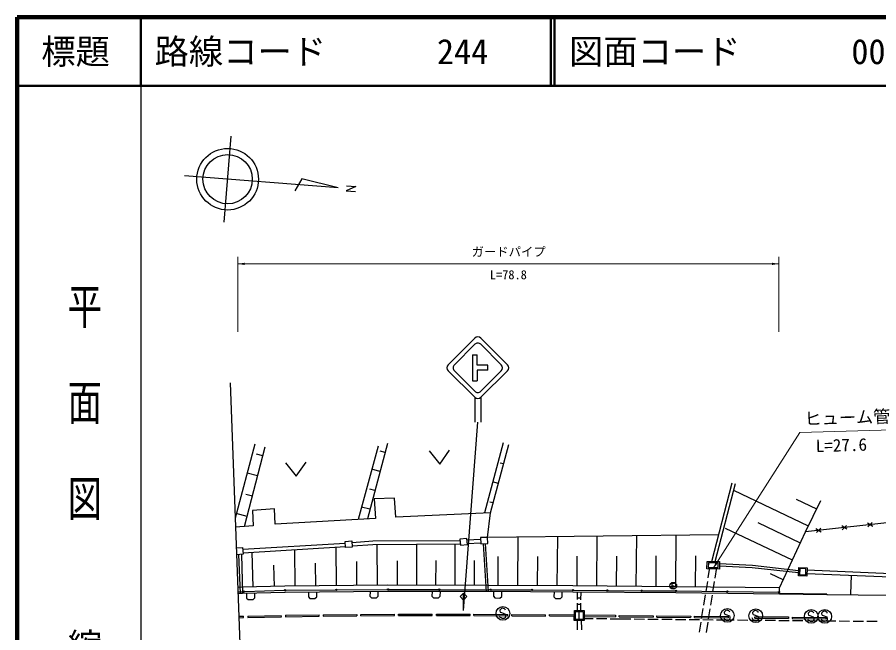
# Model space of a CAD drawing. Units: millimetres, scale not verified. Extents: x 40000 to 680000, y 20000 to 380000.
# Drawn here: x 40000 to 165514, y 290334 to 380000 of the extents above; entities that cross this region are included whole.
import ezdxf
from ezdxf.enums import TextEntityAlignment as Align

# ---------------------------------------------------------------- set-up
doc = ezdxf.new("R2010")
doc.units = ezdxf.units.MM
doc.header["$LTSCALE"] = 1000
for name, color, linetype, lineweight in [('M-BGD', 7, 'Continuous', 25), ('M-BMK-OTRS', 5, 'Continuous', 25), ('M-BMK-SRVR', 3, 'Continuous', 25), ('M-STR-HTXT', 7, 'Continuous', 13), ('M-STR-STRC', 7, 'Continuous', 25), ('M-TTL', 2, 'Continuous', 140), ('M-TTL-BAND', 7, 'Continuous', 25), ('M-TTL-LINE', 7, 'Continuous', 50)]:
    doc.layers.add(name, color=color, linetype=linetype, lineweight=lineweight)
doc.layers.add('M-TTL-TXT', color=7, linetype='Continuous')
doc.styles.add('@ＭＳ ゴシック', font='')
doc.styles.add('ＭＳ ゴシック', font='')
doc.styles.get('@ＭＳ ゴシック').set_extended_font_data('@MS Gothic')
doc.styles.get('ＭＳ ゴシック').set_extended_font_data('MS Gothic')

# ---------------------------------------------------------------- blocks, each defined once
blk = doc.blocks.new('filled_arrow')
at = {"color": 0, "linetype": 'Continuous', "lineweight": -2}
blk.add_solid([(7.5, 1.25), (0, 0), (7.5, -1.25)], dxfattribs=at)

msp = doc.modelspace()

# ---------------------------------------------------------------- linework, layer by layer
at = {"layer": 'M-BGD'}
for p, q in [((74635, 317825), (71740, 307048)), ((93939, 317923), (91009, 306934)), ((110813, 317986), (108079, 307785)), ((108938, 307827), (111605, 317774)), ((73111, 305805), (76115, 317427)), ((75778, 316123), (74880, 316356)), ((92561, 317521), (89669, 306856)), ((93587, 316601), (92873, 316791)), ((99996, 316860), (101555, 314905)), ((101555, 314905), (102995, 316949)), ((79082, 315093), (80640, 313139)), ((80640, 313139), (82081, 315182)), ((110843, 314932), (110368, 315059)), ((92850, 313839), (91650, 314159)), ((75016, 313175), (73492, 313569)), ((110081, 312090), (109290, 312302)), ((141184, 300716), (144160, 312199)), ((141678, 300709), (144619, 312058)), ((74254, 310227), (73323, 310468)), ((92114, 311077), (91386, 311271)), ((155294, 305867), (144399, 311041)), ((94957, 309923), (91995, 309822)), ((91995, 309822), (92186, 307002)), ((95139, 307150), (94957, 309923)), ((109319, 309248), (108844, 309375)), ((156469, 308342), (153520, 309743)), ((154857, 305044), (157057, 309580)), ((73492, 307279), (71912, 307687)), ((77457, 308397), (74265, 308143)), ((74265, 308143), (74358, 305894)), ((77591, 306153), (77457, 308397)), ((91377, 308315), (90153, 308641)), ((108938, 307827), (95139, 307150)), ((108534, 304232), (108938, 307827)), ((181163, 307936), (154857, 305044)), ((92186, 307002), (77591, 306153)), ((154118, 303392), (147928, 306331)), ((164631, 305837), (163874, 306317)), ((163935, 305760), (164569, 306394)), ((74358, 305894), (71789, 305708)), ((152943, 300916), (143205, 305541)), ((151040, 296858), (154857, 305044)), ((157115, 305011), (156358, 305491)), ((156419, 304934), (157053, 305567)), ((160873, 305424), (160116, 305904)), ((160177, 305347), (160811, 305980)), ((91812, 303703), (104508, 303771)), ((105500, 304074), (104502, 303990)), ((104502, 303990), (104577, 303093)), ((105575, 303177), (105500, 304074)), ((105522, 303853), (107531, 303955)), ((108534, 304232), (107504, 304192)), ((107504, 304192), (107539, 303292)), ((142193, 304611), (108534, 304232)), ((108569, 303333), (108534, 304232)), ((112928, 297203), (112985, 304282)), ((118682, 297157), (118740, 304347)), ((124435, 297110), (124494, 304412)), ((130189, 297064), (130249, 304476)), ((135943, 297017), (136004, 304541)), ((71901, 302691), (72838, 302757)), ((72838, 302757), (72909, 301760)), ((72862, 302491), (87796, 303409)), ((72893, 301992), (87826, 302910)), ((86498, 297181), (86441, 302861)), ((87764, 303652), (88767, 303704)), ((87812, 302734), (87764, 303652)), ((88815, 302787), (87812, 302734)), ((88767, 303704), (88815, 302787)), ((88789, 303496), (91812, 303703)), ((88823, 302997), (91830, 303203)), ((91830, 303203), (104511, 303271)), ((92488, 297240), (92429, 303170)), ((98198, 297250), (98205, 303219)), ((103814, 297244), (103821, 303267)), ((104577, 303093), (105575, 303177)), ((105548, 303353), (107556, 303456)), ((107539, 303292), (108569, 303333)), ((107872, 303305), (108294, 296320)), ((108190, 303318), (108612, 296338)), ((72909, 301760), (71938, 301692)), ((72252, 301714), (72478, 296049)), ((72657, 301743), (72813, 296058)), ((74364, 296995), (74242, 302096)), ((80508, 297121), (80454, 302486)), ((110051, 297226), (110085, 301440)), ((115805, 297180), (115839, 301461)), ((121558, 297133), (121594, 301481)), ((127312, 297087), (127348, 301501)), ((133066, 297040), (133102, 301521)), ((138820, 296994), (138856, 301542)), ((77462, 297069), (77387, 300202)), ((83503, 297151), (83470, 300465)), ((89493, 297211), (89458, 300714)), ((95390, 297254), (95394, 300819)), ((101006, 297247), (101010, 300844)), ((106622, 297240), (106626, 300870)), ((140481, 299648), (140497, 300727)), ((140497, 300727), (142315, 300700)), ((140694, 300524), (140684, 299845)), ((142112, 300503), (140694, 300524)), ((142102, 299824), (142112, 300503)), ((142315, 300700), (142299, 299621)), ((142306, 300105), (147077, 299861)), ((142311, 300425), (147103, 300180)), ((147103, 300180), (153841, 299417)), ((142299, 299621), (140481, 299648)), ((140675, 298312), (140924, 299842)), ((140684, 299845), (142102, 299824)), ((141683, 298282), (141935, 299827)), ((147077, 299861), (153828, 299097)), ((151594, 298048), (149736, 298915)), ((153810, 298648), (153859, 299857)), ((153859, 299857), (155066, 299809)), ((154003, 299701), (153966, 298792)), ((153966, 298792), (154873, 298756)), ((154910, 299665), (154003, 299701)), ((154873, 298756), (154910, 299665)), ((155066, 299809), (155017, 298600)), ((155033, 298989), (183466, 297830)), ((183443, 298281), (155051, 299439)), ((135763, 297493), (135363, 297490)), ((135363, 297490), (135368, 296890)), ((140353, 296338), (140594, 297818)), ((141361, 296308), (141603, 297788)), ((155017, 298600), (153810, 298648)), ((161426, 295945), (161566, 298710)), ((72788, 296958), (72114, 296939)), ((72137, 296310), (72885, 296332)), ((79010, 297106), (72788, 296958)), ((73135, 296340), (78885, 296530)), ((93986, 297255), (79010, 297106)), ((93989, 296355), (79032, 296207)), ((79135, 296535), (86381, 296588)), ((82429, 296232), (82424, 295571)), ((83627, 295570), (83629, 296242)), ((86631, 296590), (93877, 296643)), ((91396, 296308), (91391, 295647)), ((92594, 295647), (92595, 296319)), ((108613, 297238), (93986, 297255)), ((108612, 296338), (93989, 296355)), ((94127, 296643), (101365, 296624)), ((100443, 296342), (100426, 295681)), ((101615, 296623), (108853, 296604)), ((101629, 295659), (101642, 296331)), ((120960, 296261), (108612, 296338)), ((120965, 297161), (108613, 297238)), ((109103, 296603), (114848, 296573)), ((109396, 296303), (109377, 295643)), ((110580, 295617), (110595, 296289)), ((115098, 296572), (120842, 296542)), ((118201, 296278), (118182, 295585)), ((119385, 295561), (119400, 296271)), ((135967, 296131), (120960, 296261)), ((135975, 297031), (120967, 297161)), ((121092, 296540), (125843, 296502)), ((121630, 295157), (121637, 296259)), ((122130, 295155), (122137, 296256)), ((126093, 296500), (130845, 296462)), ((131095, 296460), (135847, 296422)), ((135366, 297170), (135706, 297173)), ((135368, 296890), (135768, 296893)), ((151040, 296858), (135975, 297031)), ((136097, 296419), (143344, 296339)), ((143594, 296337), (150842, 296257)), ((151030, 296059), (151040, 296858)), ((72813, 296058), (72147, 296039)), ((79032, 296207), (72813, 296058)), ((73406, 296058), (73402, 295398)), ((73402, 295398), (73628, 295162)), ((73628, 295162), (74358, 295166)), ((74358, 295166), (74605, 295399)), ((74605, 295399), (74605, 296071)), ((82424, 295571), (82650, 295335)), ((82650, 295335), (83379, 295338)), ((83379, 295338), (83627, 295570)), ((91391, 295647), (91617, 295411)), ((91617, 295411), (92347, 295415)), ((92347, 295415), (92594, 295647)), ((100426, 295681), (100648, 295441)), ((100648, 295441), (101378, 295432)), ((101378, 295432), (101629, 295659)), ((109377, 295643), (109598, 295402)), ((109598, 295402), (110328, 295391)), ((110328, 295391), (110580, 295617)), ((118182, 295585), (118404, 295344)), ((118404, 295344), (119134, 295334)), ((119134, 295334), (119385, 295561)), ((122131, 295355), (121631, 295358)), ((151029, 295959), (135967, 296131)), ((140031, 294364), (140272, 295845)), ((141039, 294334), (141281, 295814)), ((157950, 295875), (151029, 295959)), ((157952, 295975), (151030, 296059)), ((157952, 295975), (157950, 295875)), ((167057, 295785), (157950, 295875)), ((121621, 293556), (121627, 294657)), ((122126, 294454), (121626, 294457)), ((122121, 293554), (122127, 294655)), ((139709, 292390), (139950, 293871)), ((140717, 292360), (140958, 293840)), ((72269, 292733), (72979, 292748)), ((72277, 292533), (72983, 292548)), ((72983, 292548), (72979, 292748)), ((73578, 292756), (78472, 292858)), ((73578, 292756), (73582, 292556)), ((73582, 292556), (78477, 292658)), ((78477, 292658), (78472, 292858)), ((79082, 292876), (83974, 292942)), ((79082, 292876), (79085, 292676)), ((79085, 292676), (83977, 292742)), ((83977, 292742), (83974, 292942)), ((84583, 292947), (89478, 292997)), ((84583, 292947), (84585, 292747)), ((84585, 292747), (89480, 292797)), ((89478, 292997), (89480, 292797)), ((90077, 293001), (94971, 293033)), ((90078, 292801), (90077, 293001)), ((90078, 292801), (94972, 292833)), ((94972, 292833), (94971, 293033)), ((95560, 292837), (95560, 293037)), ((95560, 293037), (100462, 293037)), ((95560, 292837), (100462, 292837)), ((100462, 292837), (100462, 293037)), ((101065, 292842), (101065, 293042)), ((101065, 293042), (105964, 293039)), ((101065, 292842), (105964, 292839)), ((105964, 292839), (105964, 293039)), ((106543, 292841), (106545, 293041)), ((106543, 292841), (111456, 292796)), ((106545, 293041), (111457, 292996)), ((111456, 292796), (111457, 292996)), ((112036, 292808), (112038, 293008)), ((112036, 292808), (116955, 292768)), ((112038, 293008), (116956, 292968)), ((116955, 292768), (116956, 292968)), ((117534, 292792), (117537, 292992)), ((117534, 292792), (121167, 292735)), ((117537, 292992), (121170, 292935)), ((121162, 292137), (121167, 293558)), ((121167, 293558), (122584, 293553)), ((121167, 292735), (121170, 292935)), ((121312, 292286), (121316, 293408)), ((121316, 293408), (122434, 293403)), ((121871, 292284), (121875, 293405)), ((122434, 293403), (122429, 292282)), ((122560, 292726), (122562, 292926)), ((122560, 292726), (127150, 292675)), ((122562, 292926), (127152, 292875)), ((122584, 293553), (122579, 292132)), ((127152, 292875), (127150, 292675)), ((127702, 292672), (127704, 292872)), ((127702, 292672), (132634, 292624)), ((127704, 292872), (132636, 292824)), ((132636, 292824), (132634, 292624)), ((133188, 292608), (133190, 292808)), ((133188, 292608), (138110, 292564)), ((133190, 292808), (138112, 292764)), ((138112, 292764), (138110, 292564)), ((138661, 292554), (138662, 292754)), ((138661, 292554), (143590, 292511)), ((138662, 292754), (143592, 292711)), ((143592, 292711), (143590, 292511)), ((147439, 292473), (147440, 292673)), ((147439, 292473), (152354, 292431)), ((147440, 292673), (152356, 292631)), ((152356, 292631), (152354, 292431)), ((152913, 292620), (152911, 292420)), ((152913, 292620), (157823, 292574)), ((157823, 292574), (157821, 292374)), ((122579, 292132), (121162, 292137)), ((122429, 292282), (121312, 292286)), ((121571, 292285), (121584, 290780)), ((122171, 292283), (122184, 290781)), ((122580, 292426), (123889, 292412)), ((124389, 292407), (125889, 292391)), ((126389, 292386), (127699, 292372)), ((127699, 292372), (129393, 292355)), ((129893, 292350), (131393, 292334)), ((131893, 292329), (133393, 292314)), ((133893, 292309), (135393, 292294)), ((135893, 292289), (137393, 292274)), ((137893, 292269), (139393, 292254)), ((139387, 290416), (139628, 291897)), ((139893, 292249), (141393, 292234)), ((140395, 290386), (140636, 291866)), ((141893, 292228), (143587, 292211)), ((143587, 292211), (144453, 292203)), ((144953, 292198), (146453, 292184)), ((146953, 292179), (148453, 292164)), ((148953, 292159), (150453, 292145)), ((150953, 292140), (152453, 292126)), ((152911, 292420), (157821, 292374)), ((152953, 292121), (154452, 292106)), ((154952, 292101), (156452, 292087)), ((156952, 292082), (157818, 292074)), ((157818, 292074), (159266, 292060)), ((159766, 292055), (161266, 292041)), ((161766, 292037), (163266, 292022)), ((163766, 292018), (165265, 292004))]:
    msp.add_line(p, q, dxfattribs=at)
for centre, radius in [((135566, 297172), 500), ((73010, 296336), 100), ((79010, 296534), 100), ((86506, 296589), 100), ((94002, 296644), 100), ((101490, 296624), 100), ((108978, 296604), 100), ((114973, 296573), 100), ((120967, 296541), 100), ((120967, 296541), 100), ((125968, 296501), 100), ((130970, 296461), 100), ((135972, 296421), 100), ((143469, 296338), 100), ((150967, 296255), 100)]:
    msp.add_circle(centre, radius, dxfattribs=at)
at = {"layer": 'M-BMK-OTRS'}
msp.add_line((71010, 326765), (72500, 286500), dxfattribs=at)
at = {"layer": 'M-BMK-SRVR'}
for p, q in [((70161, 350139), (71147, 362670)), ((86764, 355137), (64389, 356897)), ((81464, 356454), (80429, 354735)), ((86764, 355137), (81464, 356454)), ((89341, 355327), (87899, 354719)), ((87960, 355435), (89341, 355327)), ((87899, 354719), (89286, 354617))]:
    msp.add_line(p, q, dxfattribs=at)
for radius in [4489, 3591]:
    msp.add_circle((70654, 356404), radius, dxfattribs=at)
at = {"layer": 'M-STR-HTXT'}
for p, q in [((72137, 334162), (72137, 345073)), ((72137, 344073), (150967, 344073)), ((150967, 334162), (150967, 345073))]:
    msp.add_line(p, q, dxfattribs=at)
msp.add_lwpolyline([(141343, 299635), (154005, 319490), (175996, 320138)], dxfattribs=at)
at = {"layer": 'M-STR-STRC'}
for p, q in [((106656, 333250), (102791, 329386)), ((107547, 333250), (111411, 329386)), ((103682, 329386), (106656, 332359)), ((107547, 332359), (110520, 329386)), ((106316, 330830), (106316, 327050)), ((106316, 330830), (107022, 330830)), ((107022, 329292), (107022, 330830)), ((108559, 329292), (107022, 329292)), ((108559, 328587), (108559, 329292)), ((102791, 328495), (106656, 324630)), ((103682, 328495), (106656, 325521)), ((108559, 328587), (107022, 328587)), ((107022, 328587), (107022, 327050)), ((111411, 328495), (107547, 324630)), ((107547, 325521), (110520, 328495)), ((106316, 327050), (107022, 327050)), ((106656, 324630), (106656, 321009)), ((107547, 324630), (107547, 321009)), ((105004, 293594), (107118, 321009)), ((105004, 296094), (104509, 295599)), ((104509, 295599), (105004, 295104)), ((105004, 293594), (105004, 296094)), ((105499, 295599), (105004, 296094)), ((105004, 295104), (105499, 295599)), ((110436, 293773), (110308, 293634)), ((110567, 293866), (110436, 293773)), ((110733, 293900), (110567, 293866)), ((110849, 293884), (110733, 293900)), ((110993, 293811), (110849, 293884)), ((111103, 293737), (110993, 293811)), ((111138, 293625), (111103, 293737)), ((110295, 292746), (110256, 292856)), ((110308, 293634), (110292, 293521)), ((110292, 293521), (110378, 293338)), ((110380, 292568), (110295, 292746)), ((110378, 293338), (110529, 293265)), ((110483, 292495), (110380, 292568)), ((110629, 292420), (110483, 292495)), ((110529, 293265), (111061, 293077)), ((111042, 292528), (110917, 292432)), ((111112, 292677), (111042, 292528)), ((111061, 293077), (111142, 292905)), ((111142, 292905), (111112, 292677)), ((142983, 292456), (142943, 292566)), ((142995, 293344), (142979, 293231)), ((142979, 293231), (143065, 293049)), ((143067, 292279), (142983, 292456)), ((143124, 293483), (142995, 293344)), ((143065, 293049), (143216, 292975)), ((143255, 293576), (143124, 293483)), ((143216, 292975), (143749, 292788)), ((143421, 293610), (143255, 293576)), ((143536, 293594), (143421, 293610)), ((143681, 293521), (143536, 293594)), ((143791, 293447), (143681, 293521)), ((143749, 292788), (143829, 292615)), ((143825, 293336), (143791, 293447)), ((143829, 292615), (143800, 292388)), ((147124, 292406), (147085, 292516)), ((147136, 293294), (147121, 293181)), ((147121, 293181), (147206, 292999)), ((147265, 293433), (147136, 293294)), ((147206, 292999), (147358, 292925)), ((147396, 293526), (147265, 293433)), ((147358, 292925), (147890, 292737)), ((147562, 293560), (147396, 293526)), ((147678, 293544), (147562, 293560)), ((147822, 293471), (147678, 293544)), ((147932, 293397), (147822, 293471)), ((147890, 292737), (147970, 292565)), ((147966, 293285), (147932, 293397)), ((147970, 292565), (147941, 292337)), ((155227, 293196), (155211, 293083)), ((155211, 293083), (155297, 292900)), ((155356, 293335), (155227, 293196)), ((155297, 292900), (155448, 292827)), ((155487, 293428), (155356, 293335)), ((155448, 292827), (155981, 292639)), ((155653, 293462), (155487, 293428)), ((155768, 293446), (155653, 293462)), ((155913, 293373), (155768, 293446)), ((156023, 293299), (155913, 293373)), ((155981, 292639), (156061, 292467)), ((156057, 293187), (156023, 293299)), ((156061, 292467), (156032, 292239)), ((157184, 293208), (157168, 293095)), ((157168, 293095), (157254, 292913)), ((157312, 293347), (157184, 293208)), ((157254, 292913), (157405, 292839)), ((157443, 293440), (157312, 293347)), ((157405, 292839), (157937, 292651)), ((157609, 293474), (157443, 293440)), ((157725, 293458), (157609, 293474)), ((157869, 293385), (157725, 293458)), ((157979, 293311), (157869, 293385)), ((157937, 292651), (158018, 292479)), ((158014, 293199), (157979, 293311)), ((158018, 292479), (157988, 292251)), ((110749, 292403), (110629, 292420)), ((110917, 292432), (110749, 292403)), ((143170, 292205), (143067, 292279)), ((143316, 292130), (143170, 292205)), ((143437, 292113), (143316, 292130)), ((143604, 292142), (143437, 292113)), ((143729, 292238), (143604, 292142)), ((143800, 292388), (143729, 292238)), ((147208, 292228), (147124, 292406)), ((147311, 292155), (147208, 292228)), ((147458, 292080), (147311, 292155)), ((147578, 292063), (147458, 292080)), ((147746, 292092), (147578, 292063)), ((147870, 292188), (147746, 292092)), ((147941, 292337), (147870, 292188)), ((155215, 292308), (155175, 292418)), ((155299, 292130), (155215, 292308)), ((155402, 292057), (155299, 292130)), ((155548, 291982), (155402, 292057)), ((155669, 291965), (155548, 291982)), ((155836, 291994), (155669, 291965)), ((155961, 292090), (155836, 291994)), ((156032, 292239), (155961, 292090)), ((157171, 292320), (157132, 292430)), ((157255, 292142), (157171, 292320)), ((157359, 292069), (157255, 292142)), ((157505, 291994), (157359, 292069)), ((157625, 291977), (157505, 291994)), ((157793, 292006), (157625, 291977)), ((157917, 292102), (157793, 292006)), ((157988, 292251), (157917, 292102))]:
    msp.add_line(p, q, dxfattribs=at)
for centre in [(110766, 293148), (143453, 292859), (147594, 292808), (155685, 292710), (157642, 292722)]:
    msp.add_circle(centre, 1000, dxfattribs=at)
for centre, start, end in [((107101, 332805), 45, 135), ((107101, 331914), 44.99985, 135), ((103237, 328940), 135, 225), ((104128, 328940), 135, 225.00005), ((110075, 328940), 315.00011, 44.99984), ((110966, 328940), 315, 45), ((107101, 325967), 225.00005, 315.00011), ((107101, 325076), 225, 315)]:
    msp.add_arc(centre, 630, start, end, dxfattribs=at)
at = {"layer": 'M-TTL'}
for p, q in [((40000, 380000), (40000, 20000)), ((680000, 380000), (40000, 380000))]:
    msp.add_line(p, q, dxfattribs=at)
at = {"layer": 'M-TTL-BAND'}
msp.add_line((58000, 370000), (58000, 20000), dxfattribs=at)
at = {"layer": 'M-TTL-LINE'}
for p, q in [((58000, 380000), (58000, 370000)), ((117750, 380000), (117750, 370000)), ((118250, 380000), (118250, 370000)), ((40000, 370000), (680000, 370000))]:
    msp.add_line(p, q, dxfattribs=at)

# ---------------------------------------------------------------- block references
at = {"layer": 'M-STR-HTXT', "xscale": 133, "yscale": 133}
msp.add_blockref('filled_arrow', (72137, 344073), dxfattribs=at)
for p, rotation in [((150967, 344073), 180), ((141343, 299635), 57.5)]:
    msp.add_blockref('filled_arrow', p, dxfattribs=dict(at, rotation=rotation))

# ---------------------------------------------------------------- texts
at = {"layer": 'M-STR-HTXT', "style": 'ＭＳ ゴシック'}
msp.add_text('ガードパイプ', height=1320, dxfattribs=at).set_placement((106191, 345837), align=Align.MIDDLE_LEFT)
msp.add_text('L=78.8', height=1320, dxfattribs=at).set_placement((111552, 341436), align=Align.BOTTOM_CENTER)
for s, p in [('ヒューム管', (160943, 321695)), ('L=27.6', (160061, 317667))]:
    msp.add_text(s, height=1833, rotation=1.688, dxfattribs=at).set_placement(p, align=Align.MIDDLE_CENTER)
at = {"layer": 'M-TTL-BAND', "style": '@ＭＳ ゴシック', "width": 1.4}
msp.add_text('平  面  図', height=3666, rotation=270, dxfattribs=at).set_placement((49777, 306475), align=Align.MIDDLE_RIGHT)
at = {"layer": 'M-TTL-BAND', "style": '@ＭＳ ゴシック'}
msp.add_text('縮尺千分の一', height=3666, rotation=270, dxfattribs=at).set_placement((49777, 261030), align=Align.MIDDLE_RIGHT)
at = {"layer": 'M-TTL-TXT', "style": 'ＭＳ ゴシック'}
msp.add_text('標題', height=3666, dxfattribs=at).set_placement((48500, 375000), align=Align.MIDDLE_CENTER)
for s, p in [('路線コード', (60000, 375000)), ('244', (101142, 375000)), ('図面コード', (120380, 375000)), ('003-00', (161521, 375000))]:
    msp.add_text(s, height=3666, dxfattribs=at).set_placement(p, align=Align.MIDDLE_LEFT)

doc.saveas('drawing.dxf')
